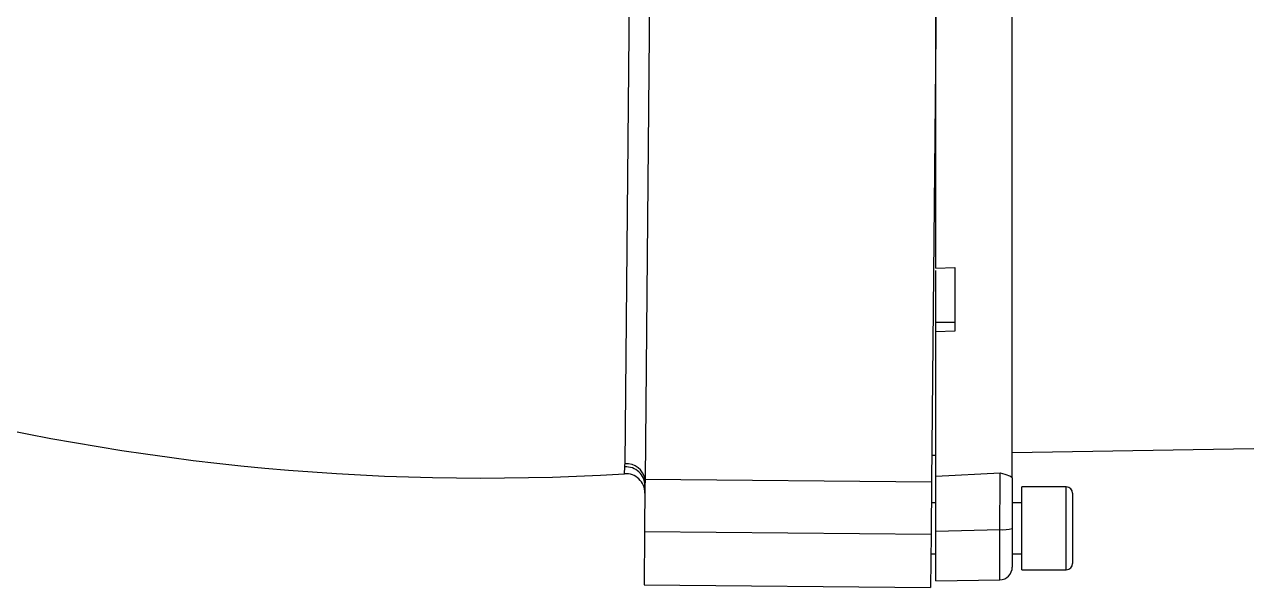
# Model space of a CAD drawing. Header units: millimetres. Extents: x 1846 to 4892, y 508 to 2661.
# Drawn here: x 3327.8 to 3519.7, y 1010.9 to 1099.4 of the extents above; entities that cross this region are included whole.
import ezdxf

# ---------------------------------------------------------------- set-up
doc = ezdxf.new("R2010")
doc.units = ezdxf.units.MM

msp = doc.modelspace()

# ---------------------------------------------------------------- linework, layer by layer
at = {"color": 7, "linetype": 'Continuous', "lineweight": 25}
for p, q in [((3422.119, 1030.352), (3422.845, 1108.828)), ((3426.002, 1108.358), (3425.257, 1027.908)), ((3471, 1107.942), (3470.255, 1027.492)), ((3470.94, 1086.776), (3470.804, 1086.805)), ((3470.776, 1083.817), (3470.94, 1083.783)), ((3470.94, 1061.073), (3473.94, 1061.184)), ((3470.94, 1052.613), (3473.94, 1052.613)), ((3470.94, 1051.078), (3470.94, 1052.613)), ((3473.94, 1051.189), (3470.94, 1051.078)), ((3482.94, 1032.087), (3612.466, 1034.347)), ((3470.294, 1031.688), (3470.94, 1031.672)), ((3422.056, 1028.769), (3422.066, 1029.855)), ((3470.94, 1028.407), (3481.044, 1028.924)), ((3425.257, 1027.908), (3470.255, 1027.492)), ((3470.255, 1027.492), (3470.179, 1019.265)), ((3425.247, 1026.866), (3425.181, 1019.681)), ((3491.42, 1026.697), (3484.42, 1026.697)), ((3484.42, 1020.197), (3484.42, 1026.697)), ((3491.42, 1020.197), (3491.42, 1026.697)), ((3492.42, 1025.697), (3492.42, 1020.197)), ((3470.94, 1024.197), (3470.225, 1024.197)), ((3484.42, 1024.197), (3482.94, 1024.197)), ((3425.181, 1019.681), (3425.103, 1011.309)), ((3425.181, 1019.681), (3470.179, 1019.265)), ((3470.179, 1019.265), (3470.101, 1010.893)), ((3470.94, 1019.756), (3480.975, 1020.006)), ((3480.975, 1012.112), (3480.975, 1020.006)), ((3484.42, 1013.697), (3484.42, 1020.197)), ((3491.42, 1013.697), (3491.42, 1020.197)), ((3492.42, 1020.197), (3492.42, 1014.697)), ((3470.151, 1016.197), (3470.94, 1016.197)), ((3482.94, 1016.197), (3484.42, 1016.197)), ((3484.42, 1013.697), (3491.42, 1013.697)), ((3470.94, 1011.937), (3480.975, 1012.112)), ((3425.103, 1011.309), (3470.101, 1010.893))]:
    msp.add_line(p, q, dxfattribs=at)
for centre, radius, start, end in [((3399.674, 1399.162), 371.068, 254.81724, 273.45811), ((3422.261, 1026.876), 2.986, 359.82225, 93.74539), ((3422.316, 1027.368), 2.991, 10.40491, 93.76695), ((3422.237, 1025.775), 3, 359.46975, 93.45811), ((3491.42, 1025.697), 1, 0, 90), ((3481.456, 1025.335), 5.35, 264.84166, 286.1038), ((3480.94, 1014.111), 2, 271, 0), ((3491.42, 1014.697), 1, 270, 0)]:
    msp.add_arc(centre, radius, start, end, dxfattribs=at)
for points in [[(3482.94, 1028.153), (3482.94, 1028.677), (3482.94, 1029.726), (3482.94, 1032.845), (3482.94, 1037.053), (3482.94, 1042.408), (3482.94, 1048.813), (3482.94, 1056.194), (3482.94, 1064.456), (3482.94, 1073.496), (3482.94, 1083.196), (3482.94, 1093.439), (3482.94, 1104.083), (3482.94, 1111.386), (3482.94, 1115.038)], [(3470.94, 1061.073), (3470.94, 1063.369), (3470.94, 1067.963), (3470.94, 1075.463), (3470.94, 1083.334), (3470.94, 1091.563), (3470.94, 1100.058), (3470.94, 1105.885), (3470.94, 1108.799)], [(3473.94, 1061.184), (3473.94, 1059.429), (3473.94, 1055.918), (3473.94, 1052.766), (3473.94, 1051.189)], [(3470.94, 1028.407), (3470.94, 1028.995), (3470.94, 1030.171), (3470.94, 1032.924), (3470.94, 1036.371), (3470.94, 1040.571), (3470.94, 1045.416), (3470.94, 1049.191), (3470.94, 1051.078)], [(3470.94, 1011.937), (3470.94, 1012.05), (3470.94, 1012.277), (3470.94, 1014.041), (3470.94, 1016.595), (3470.94, 1018.702), (3470.94, 1019.756)]]:
    msp.add_open_spline(points, degree=3, dxfattribs=at)
for points, knots in [([(3470.94, 1052.613), (3470.94, 1054.18), (3470.94, 1056.745), (3470.94, 1059.609), (3470.94, 1060.723)], [0, 0, 0, 0, 0.6111951, 1, 1, 1, 1]), ([(3422.066, 1029.855), (3422.078, 1029.942), (3422.1, 1030.097), (3422.113, 1030.274), (3422.119, 1030.352)], [0, 0, 0, 0, 0.5599962, 1, 1, 1, 1]), ([(3480.975, 1020.006), (3480.981, 1020.647), (3480.992, 1021.871), (3481.004, 1023.35), (3481.014, 1024.439), (3481.022, 1025.205), (3481.033, 1026.493), (3481.042, 1028.072), (3481.044, 1028.644), (3481.044, 1028.924)], [0, 0, 0, 0, 0.1490594, 0.2844868, 0.3652537, 0.4374076, 0.5004523, 0.7554677, 1, 1, 1, 1]), ([(3481.044, 1028.924), (3481.532, 1028.787), (3482.502, 1028.515), (3482.794, 1028.273), (3482.94, 1028.153)], [0, 0, 0, 0, 0.5024427, 1, 1, 1, 1]), ([(3425.257, 1027.908), (3425.256, 1027.793), (3425.254, 1027.618), (3425.251, 1027.229), (3425.248, 1026.988), (3425.247, 1026.866)], [0, 0, 0, 0, 0.49355474, 0.74596906, 1, 1, 1, 1]), ([(3470.94, 1019.756), (3470.94, 1020.802), (3470.94, 1022.89), (3470.94, 1025.539), (3470.94, 1027.56), (3470.94, 1028.125), (3470.94, 1028.407)], [0, 0, 0, 0, 0.2500652, 0.4994456, 0.7493864, 1, 1, 1, 1]), ([(3482.94, 1028.153), (3482.94, 1027.619), (3482.94, 1026.555), (3482.94, 1024.598), (3482.94, 1022.469), (3482.94, 1020.954), (3482.94, 1020.195)], [0, 0, 0, 0, 0.250755, 0.4999887, 0.7492331, 1, 1, 1, 1]), ([(3482.94, 1020.195), (3482.94, 1019.408), (3482.94, 1017.779), (3482.94, 1015.75), (3482.94, 1014.367), (3482.94, 1014.194), (3482.94, 1014.111)], [0, 0, 0, 0, 0.2412869, 0.5, 0.7587131, 1, 1, 1, 1])]:
    msp.add_open_spline(points, degree=3, knots=knots, dxfattribs=at)

doc.saveas('drawing.dxf')
